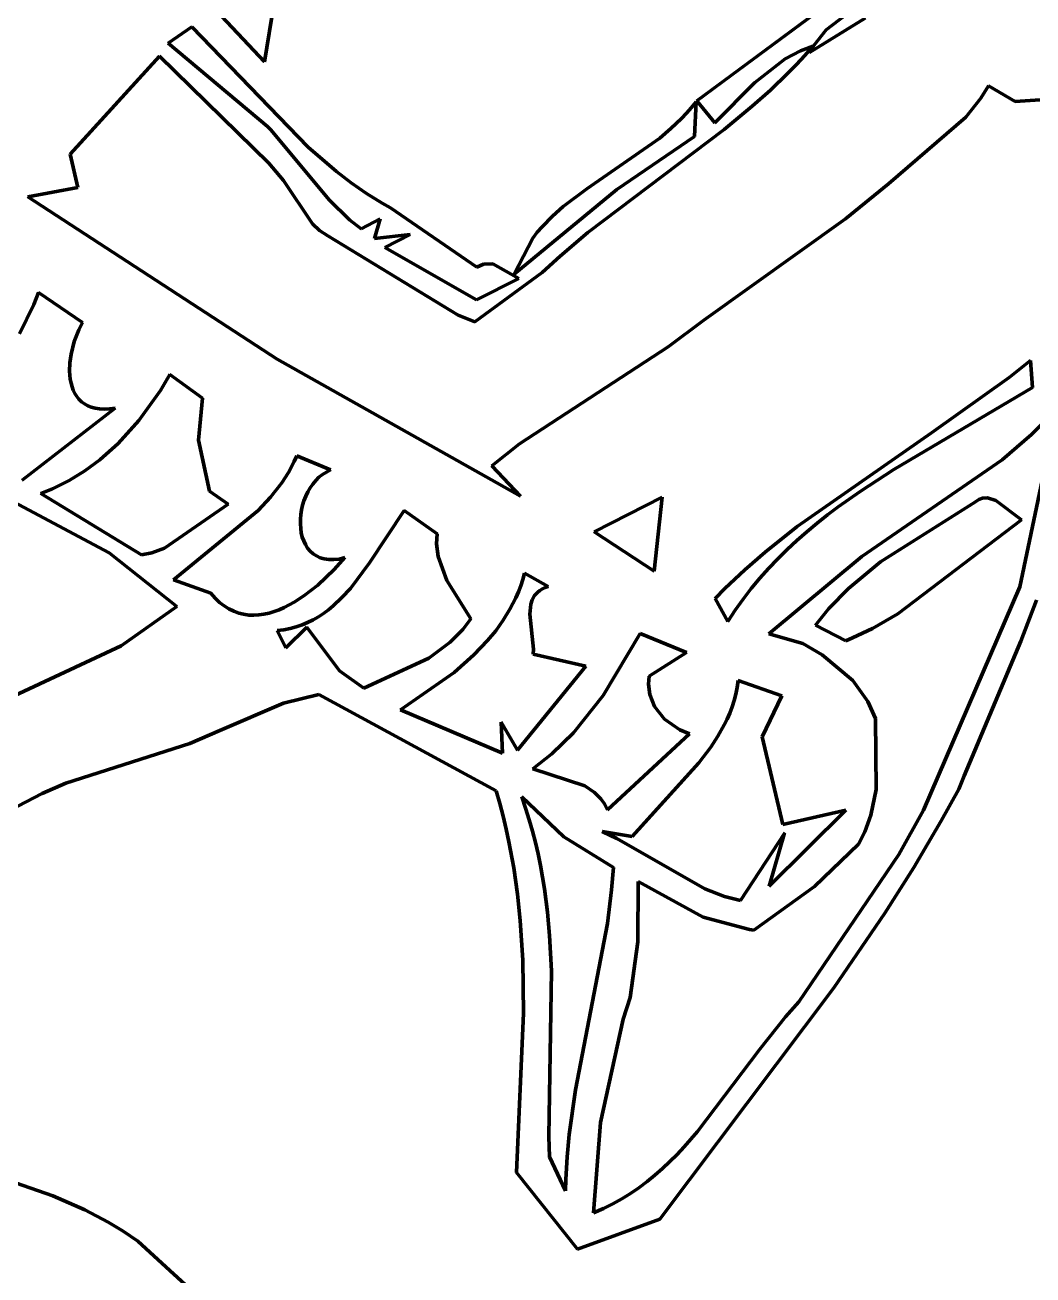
# Model space of a CAD drawing. Header units: millimetres. Extents: x 0 to 12.5, y 0 to 16.2.
# Drawn here: x 8.208 to 9.304, y 3.487 to 4.847 of the extents above; entities that cross this region are included whole.
import ezdxf

# ---------------------------------------------------------------- set-up
doc = ezdxf.new("R2010")
doc.units = ezdxf.units.MM
doc.layers.add('color#010101ff', color=7, linetype='CONTINUOUS', lineweight=100)
doc.layers.add('color#ffffffff', color=7, linetype='CONTINUOUS', lineweight=100)

msp = doc.modelspace()

# ---------------------------------------------------------------- linework, layer by layer
at = {"layer": 'color#010101ff'}
for p, q in [((9.1536, 4.9242), (8.9379, 4.7642)), ((9.0787, 4.8416), (9.1554, 4.9002)), ((8.4096, 4.8685), (8.4678, 4.8065)), ((8.4678, 4.8065), (8.4786, 4.8713)), ((9.121, 4.8541), (9.0606, 4.8167)), ((8.3888, 4.8447), (8.3632, 4.8268)), ((8.5156, 4.7138), (8.3888, 4.8447)), ((9.0651, 4.8243), (9.0787, 4.8416)), ((8.3632, 4.8268), (8.4711, 4.7362)), ((8.3538, 4.813), (8.2568, 4.7062)), ((8.4728, 4.6966), (8.3538, 4.813)), ((9.034, 4.8101), (9.0507, 4.8188)), ((9.0554, 4.8137), (9.0464, 4.8039)), ((9.0507, 4.8188), (9.0642, 4.8237)), ((9.0642, 4.8237), (9.0554, 4.8137)), ((9.0606, 4.8167), (9.0651, 4.8243)), ((9.0009, 4.7838), (9.034, 4.8101)), ((9.0464, 4.8039), (9.0371, 4.7943)), ((9.0371, 4.7943), (9.0181, 4.776)), ((8.9575, 4.7404), (9.0009, 4.7838)), ((9.0181, 4.776), (8.9983, 4.7583)), ((9.247, 4.767), (9.2552, 4.7806)), ((9.2552, 4.7806), (9.2841, 4.7634)), ((9.2841, 4.7634), (9.4131, 4.7725)), ((8.9374, 4.7632), (8.9323, 4.7569)), ((8.9356, 4.7253), (8.9374, 4.7632)), ((8.9379, 4.7642), (8.9575, 4.7404)), ((8.9983, 4.7583), (8.9677, 4.7331)), ((9.2306, 4.7466), (9.247, 4.767)), ((8.9215, 4.745), (8.9099, 4.734)), ((8.927, 4.7509), (8.9215, 4.745)), ((8.9323, 4.7569), (8.927, 4.7509)), ((9.1466, 4.6739), (9.2306, 4.7466)), ((8.4711, 4.7362), (8.4749, 4.7326)), ((8.4749, 4.7326), (8.5382, 4.6565)), ((8.9677, 4.7331), (8.8196, 4.6212)), ((8.9099, 4.734), (8.8977, 4.7238)), ((8.8977, 4.7238), (8.8183, 4.6687)), ((8.8512, 4.6677), (8.9356, 4.7253)), ((8.2568, 4.7062), (8.265, 4.6701)), ((8.5462, 4.6874), (8.5156, 4.7138)), ((8.4886, 4.6776), (8.4728, 4.6966)), ((8.52, 4.6305), (8.4886, 4.6776)), ((8.5622, 4.6752), (8.5462, 4.6874)), ((8.265, 4.6701), (8.2108, 4.6599)), ((8.5788, 4.6636), (8.5622, 4.6752)), ((8.596, 4.6529), (8.5788, 4.6636)), ((8.7394, 4.5756), (8.8512, 4.6677)), ((8.8183, 4.6687), (8.7929, 4.6493)), ((9.0998, 4.6358), (9.1466, 4.6739)), ((8.2108, 4.6599), (8.4817, 4.4833)), ((8.5382, 4.6565), (8.5604, 4.6347)), ((8.6049, 4.6478), (8.596, 4.6529)), ((8.7929, 4.6493), (8.781, 4.6387)), ((8.5731, 4.6252), (8.5937, 4.6359)), ((8.5937, 4.6359), (8.5875, 4.6145)), ((8.699, 4.5835), (8.6049, 4.6478)), ((8.781, 4.6387), (8.7699, 4.6273)), ((8.9456, 4.5259), (9.0998, 4.6358)), ((8.5279, 4.6234), (8.52, 4.6305)), ((8.537, 4.6175), (8.5279, 4.6234)), ((8.5604, 4.6347), (8.5731, 4.6252)), ((8.7699, 4.6273), (8.7646, 4.6213)), ((8.6787, 4.5311), (8.537, 4.6175)), ((8.5875, 4.6145), (8.6264, 4.619)), ((8.6264, 4.619), (8.5989, 4.6047)), ((8.7596, 4.615), (8.7394, 4.5756)), ((8.7646, 4.6213), (8.7596, 4.615)), ((8.8196, 4.6212), (8.7893, 4.5955)), ((8.5989, 4.6047), (8.6986, 4.5478)), ((8.7893, 4.5955), (8.7699, 4.5775)), ((8.7061, 4.5867), (8.699, 4.5835)), ((8.7162, 4.5869), (8.7061, 4.5867)), ((8.7444, 4.5709), (8.7162, 4.5869)), ((8.7699, 4.5775), (8.6966, 4.5239)), ((8.6986, 4.5478), (8.7444, 4.5709)), ((8.2223, 4.5557), (8.2171, 4.5428)), ((8.2702, 4.5232), (8.2223, 4.5557)), ((8.2171, 4.5428), (8.2016, 4.5108)), ((8.6966, 4.5239), (8.6787, 4.5311)), ((8.2611, 4.5025), (8.2661, 4.5154)), ((8.2661, 4.5154), (8.2702, 4.5232)), ((8.907, 4.4969), (8.9456, 4.5259)), ((8.2576, 4.4887), (8.2611, 4.5025)), ((8.2564, 4.4794), (8.2576, 4.4887)), ((8.7452, 4.3911), (8.907, 4.4969)), ((8.2561, 4.4703), (8.2564, 4.4794)), ((8.4817, 4.4833), (8.7465, 4.3343)), ((9.3008, 4.4818), (9.2775, 4.4635)), ((9.3031, 4.4525), (9.3008, 4.4818)), ((8.2568, 4.4615), (8.2561, 4.4703)), ((8.2576, 4.4573), (8.2568, 4.4615)), ((8.3652, 4.4668), (8.3548, 4.4494)), ((8.4004, 4.441), (8.3652, 4.4668)), ((9.2775, 4.4635), (9.1931, 4.4032)), ((8.2587, 4.4534), (8.2576, 4.4573)), ((8.2601, 4.4496), (8.2587, 4.4534)), ((8.2618, 4.446), (8.2601, 4.4496)), ((8.2638, 4.4427), (8.2618, 4.446)), ((8.3548, 4.4494), (8.3313, 4.4165)), ((9.1524, 4.3633), (9.3031, 4.4525)), ((8.2662, 4.4397), (8.2638, 4.4427)), ((8.269, 4.437), (8.2662, 4.4397)), ((8.2721, 4.4347), (8.269, 4.437)), ((8.2757, 4.4327), (8.2721, 4.4347)), ((8.2796, 4.4311), (8.2757, 4.4327)), ((8.3962, 4.3952), (8.4004, 4.441)), ((8.2043, 4.3516), (8.3057, 4.43)), ((8.2839, 4.4299), (8.2796, 4.4311)), ((8.2887, 4.4292), (8.2839, 4.4299)), ((8.2939, 4.4289), (8.2887, 4.4292)), ((8.2995, 4.4292), (8.2939, 4.4289)), ((8.3057, 4.43), (8.2995, 4.4292)), ((8.3313, 4.4165), (8.3088, 4.3916)), ((9.314, 4.4134), (9.302, 4.4015)), ((8.3088, 4.3916), (8.2888, 4.3738)), ((8.408, 4.3398), (8.3962, 4.3952)), ((8.715, 4.3672), (8.7452, 4.3911)), ((9.1931, 4.4032), (9.0472, 4.3013)), ((9.302, 4.4015), (9.2701, 4.374)), ((8.5032, 4.3782), (8.5003, 4.3719)), ((8.5398, 4.3628), (8.5032, 4.3782)), ((8.2992, 4.2728), (8.1271, 4.3643)), ((8.2888, 4.3738), (8.2727, 4.3619)), ((8.5003, 4.3719), (8.4939, 4.36)), ((8.7465, 4.3343), (8.715, 4.3672)), ((9.2701, 4.374), (9.1175, 4.2687)), ((8.2556, 4.3514), (8.2374, 4.3424)), ((8.2727, 4.3619), (8.2556, 4.3514)), ((8.4939, 4.36), (8.4867, 4.3488)), ((8.5204, 4.3475), (8.5237, 4.3514)), ((8.5237, 4.3514), (8.5272, 4.3549)), ((8.5272, 4.3549), (8.5311, 4.358)), ((8.5311, 4.358), (8.5353, 4.3606)), ((8.5353, 4.3606), (8.5398, 4.3628)), ((9.1156, 4.3394), (9.1524, 4.3633)), ((9.2894, 4.2356), (9.3135, 4.3513)), ((8.2374, 4.3424), (8.2247, 4.3373)), ((8.2247, 4.3373), (8.3344, 4.2707)), ((8.4283, 4.3255), (8.408, 4.3398)), ((8.4867, 4.3488), (8.4745, 4.3332)), ((8.5128, 4.3342), (8.515, 4.3389)), ((8.515, 4.3389), (8.5175, 4.3433)), ((8.5175, 4.3433), (8.5204, 4.3475)), ((9.0918, 4.3226), (9.1156, 4.3394)), ((8.3594, 4.2777), (8.4283, 4.3255)), ((8.4745, 4.3332), (8.4611, 4.3189)), ((8.5082, 4.3194), (8.5094, 4.3244)), ((8.5094, 4.3244), (8.5109, 4.3294)), ((8.5109, 4.3294), (8.5128, 4.3342)), ((8.9002, 4.3331), (8.8263, 4.2955)), ((8.8918, 4.2528), (8.9002, 4.3331)), ((9.1378, 4.2631), (9.2409, 4.3283)), ((9.2409, 4.3283), (9.2448, 4.3307)), ((9.2448, 4.3307), (9.2486, 4.3321)), ((9.2486, 4.3321), (9.2542, 4.3326)), ((9.2542, 4.3326), (9.2631, 4.3297)), ((9.2631, 4.3297), (9.291, 4.3087)), ((8.4611, 4.3189), (8.369, 4.2435)), ((8.507, 4.3092), (8.5074, 4.3143)), ((8.507, 4.3042), (8.507, 4.3092)), ((8.5074, 4.3143), (8.5082, 4.3194)), ((8.62, 4.3187), (8.5823, 4.2619)), ((8.6558, 4.2934), (8.62, 4.3187)), ((9.0688, 4.3049), (9.0802, 4.3139)), ((9.0802, 4.3139), (9.0918, 4.3226)), ((8.5073, 4.2993), (8.507, 4.3042)), ((8.508, 4.2945), (8.5073, 4.2993)), ((9.0472, 4.3013), (9.0125, 4.2735)), ((9.0468, 4.2862), (9.0577, 4.2957)), ((9.0577, 4.2957), (9.0688, 4.3049)), ((9.291, 4.3087), (9.1567, 4.2062)), ((8.5091, 4.2899), (8.508, 4.2945)), ((8.5107, 4.2856), (8.5091, 4.2899)), ((8.5126, 4.2816), (8.5107, 4.2856)), ((8.6551, 4.2825), (8.6558, 4.2934)), ((8.6567, 4.2686), (8.6551, 4.2825)), ((8.8263, 4.2955), (8.8918, 4.2528)), ((9.0362, 4.2764), (9.0468, 4.2862)), ((8.3727, 4.2144), (8.2992, 4.2728)), ((8.3344, 4.2707), (8.3455, 4.2728)), ((8.3455, 4.2728), (8.3594, 4.2777)), ((8.5149, 4.2779), (8.5126, 4.2816)), ((8.5177, 4.2746), (8.5149, 4.2779)), ((8.5208, 4.2717), (8.5177, 4.2746)), ((8.5244, 4.2693), (8.5208, 4.2717)), ((8.5284, 4.2674), (8.5244, 4.2693)), ((8.6662, 4.2427), (8.6567, 4.2686)), ((9.0125, 4.2735), (8.9901, 4.2541)), ((9.1175, 4.2687), (9.0163, 4.1845)), ((9.026, 4.2663), (9.0362, 4.2764)), ((8.5329, 4.2661), (8.5284, 4.2674)), ((8.5378, 4.2654), (8.5329, 4.2661)), ((8.5432, 4.2654), (8.5378, 4.2654)), ((8.549, 4.266), (8.5432, 4.2654)), ((8.5438, 4.2546), (8.5553, 4.2675)), ((8.5553, 4.2675), (8.549, 4.266)), ((8.5823, 4.2619), (8.5614, 4.2341)), ((9.0064, 4.245), (9.016, 4.2558)), ((9.016, 4.2558), (9.026, 4.2663)), ((9.1029, 4.2339), (9.1378, 4.2631)), ((8.369, 4.2435), (8.4095, 4.2287)), ((8.5258, 4.2375), (8.5438, 4.2546)), ((8.6925, 4.2009), (8.6662, 4.2427)), ((8.7488, 4.2437), (8.7466, 4.2369)), ((8.7507, 4.2506), (8.7488, 4.2437)), ((8.7765, 4.2361), (8.7507, 4.2506)), ((8.9901, 4.2541), (8.9684, 4.2338)), ((8.9972, 4.2338), (9.0064, 4.245)), ((8.4095, 4.2287), (8.4143, 4.2234)), ((8.5108, 4.2258), (8.5258, 4.2375)), ((8.5614, 4.2341), (8.5522, 4.2241)), ((8.7441, 4.2303), (8.7413, 4.2239)), ((8.7466, 4.2369), (8.7441, 4.2303)), ((8.7615, 4.2262), (8.7632, 4.2282)), ((8.7632, 4.2282), (8.7652, 4.2301)), ((8.7652, 4.2301), (8.7675, 4.2319)), ((8.7675, 4.2319), (8.7701, 4.2335)), ((8.7701, 4.2335), (8.7731, 4.2349)), ((8.7731, 4.2349), (8.7765, 4.2361)), ((8.9684, 4.2338), (8.9579, 4.2232)), ((8.9883, 4.2223), (8.9972, 4.2338)), ((9.0817, 4.212), (9.1029, 4.2339)), ((9.1846, 3.9927), (9.2894, 4.2356)), ((8.3121, 4.1717), (8.3727, 4.2144)), ((8.4143, 4.2234), (8.4192, 4.2188)), ((8.4192, 4.2188), (8.4242, 4.2149)), ((8.4242, 4.2149), (8.4293, 4.2117)), ((8.4894, 4.2133), (8.5003, 4.219)), ((8.5003, 4.219), (8.5108, 4.2258)), ((8.5425, 4.2149), (8.5374, 4.2107)), ((8.5522, 4.2241), (8.5425, 4.2149)), ((8.7413, 4.2239), (8.7349, 4.2114)), ((8.7566, 4.2059), (8.7575, 4.2168)), ((8.7575, 4.2168), (8.759, 4.2217)), ((8.759, 4.2217), (8.7615, 4.2262)), ((8.9579, 4.2232), (8.9718, 4.1979)), ((8.9799, 4.2103), (8.9883, 4.2223)), ((9.3075, 4.2214), (9.2905, 4.1767)), ((8.4293, 4.2117), (8.4346, 4.2091)), ((8.4346, 4.2091), (8.4399, 4.2072)), ((8.4399, 4.2072), (8.4453, 4.2059)), ((8.4453, 4.2059), (8.4508, 4.2051)), ((8.4508, 4.2051), (8.4562, 4.2049)), ((8.4562, 4.2049), (8.4618, 4.2052)), ((8.4618, 4.2052), (8.4673, 4.206)), ((8.4673, 4.206), (8.4729, 4.2072)), ((8.4729, 4.2072), (8.4784, 4.2089)), ((8.4784, 4.2089), (8.484, 4.2109)), ((8.484, 4.2109), (8.4894, 4.2133)), ((8.5266, 4.2031), (8.5209, 4.1998)), ((8.532, 4.2067), (8.5266, 4.2031)), ((8.5374, 4.2107), (8.532, 4.2067)), ((8.6836, 4.1892), (8.6925, 4.2009)), ((8.7349, 4.2114), (8.7276, 4.1994)), ((8.7606, 4.1678), (8.7566, 4.2059)), ((8.9718, 4.1979), (8.9799, 4.2103)), ((9.0671, 4.1942), (9.0817, 4.212)), ((9.1567, 4.2062), (9.1289, 4.1904)), ((8.489, 4.189), (8.4818, 4.1882)), ((8.4818, 4.1882), (8.4911, 4.1693)), ((8.4958, 4.1904), (8.489, 4.189)), ((8.4911, 4.1693), (8.5141, 4.1917)), ((8.5024, 4.1921), (8.4958, 4.1904)), ((8.5088, 4.1943), (8.5024, 4.1921)), ((8.5149, 4.1968), (8.5088, 4.1943)), ((8.5141, 4.1917), (8.5494, 4.1443)), ((8.5209, 4.1998), (8.5149, 4.1968)), ((8.67, 4.1754), (8.6836, 4.1892)), ((8.7194, 4.188), (8.7104, 4.1772)), ((8.7276, 4.1994), (8.7194, 4.188)), ((9.0999, 4.177), (9.0671, 4.1942)), ((9.1289, 4.1904), (9.1073, 4.1801)), ((8.6467, 4.1581), (8.67, 4.1754)), ((8.7104, 4.1772), (8.6956, 4.1617)), ((8.8766, 4.1849), (8.8363, 4.1174)), ((8.9269, 4.1642), (8.8766, 4.1849)), ((9.0163, 4.1845), (9.0534, 4.174)), ((9.0534, 4.174), (9.0745, 4.1618)), ((9.1073, 4.1801), (9.0999, 4.177)), ((9.2905, 4.1767), (9.2287, 4.0303)), ((8.0933, 4.0694), (8.3121, 4.1717)), ((8.6956, 4.1617), (8.6742, 4.1427)), ((8.7602, 4.1625), (8.7606, 4.1678)), ((8.8174, 4.1495), (8.7602, 4.1625)), ((8.8861, 4.1385), (8.9269, 4.1642)), ((9.0745, 4.1618), (9.1078, 4.1338)), ((8.576, 4.1257), (8.6467, 4.1581)), ((8.7429, 4.0582), (8.8174, 4.1495)), ((8.5494, 4.1443), (8.576, 4.1257)), ((8.6742, 4.1427), (8.616, 4.1021)), ((8.8854, 4.1298), (8.8861, 4.1385)), ((8.9831, 4.1337), (8.9819, 4.1263)), ((9.0304, 4.1172), (8.9831, 4.1337)), ((9.1078, 4.1338), (9.1239, 4.1112)), ((8.8869, 4.1186), (8.8854, 4.1298)), ((8.9804, 4.119), (8.9785, 4.112)), ((8.9819, 4.1263), (8.9804, 4.119)), ((8.4888, 4.1094), (8.4193, 4.0794)), ((8.5269, 4.1188), (8.4888, 4.1094)), ((8.7197, 4.014), (8.5269, 4.1188)), ((8.8363, 4.1174), (8.8039, 4.0769)), ((8.8922, 4.1055), (8.8869, 4.1186)), ((8.9028, 4.0919), (8.8922, 4.1055)), ((8.9785, 4.112), (8.9763, 4.1051)), ((9.009, 4.0727), (9.0304, 4.1172)), ((9.1239, 4.1112), (9.1324, 4.0924)), ((8.616, 4.1021), (8.7266, 4.0549)), ((8.9194, 4.0801), (8.9028, 4.0919)), ((8.971, 4.0919), (8.9679, 4.0855)), ((8.9738, 4.0984), (8.971, 4.0919)), ((8.9763, 4.1051), (8.9738, 4.0984)), ((9.1324, 4.0924), (9.1331, 4.0153)), ((8.4193, 4.0794), (8.3869, 4.0652)), ((8.7266, 4.0549), (8.7254, 4.0886)), ((8.7254, 4.0886), (8.7429, 4.0582)), ((8.9301, 4.0758), (8.9194, 4.0801)), ((8.9679, 4.0855), (8.961, 4.0732)), ((8.3869, 4.0652), (8.2521, 4.0222)), ((8.8039, 4.0769), (8.7805, 4.0541)), ((8.8411, 3.9932), (8.9301, 4.0758)), ((8.961, 4.0732), (8.9532, 4.0613)), ((9.0316, 3.9771), (9.009, 4.0727)), ((8.7805, 4.0541), (8.7597, 4.0377)), ((8.9532, 4.0613), (8.9402, 4.0443)), ((8.7597, 4.0377), (8.8163, 4.0193)), ((8.9402, 4.0443), (8.8679, 3.9643)), ((9.2287, 4.0303), (9.2229, 4.0158)), ((8.2261, 4.0109), (7.9598, 3.8734)), ((8.2521, 4.0222), (8.2261, 4.0109)), ((8.7237, 4.0002), (8.7197, 4.014)), ((8.8163, 4.0193), (8.8269, 4.0122)), ((8.8269, 4.0122), (8.8338, 4.0052)), ((9.1331, 4.0153), (9.1273, 3.9873)), ((9.2229, 4.0158), (9.2039, 3.9813)), ((8.7274, 3.9863), (8.7237, 4.0002)), ((8.7476, 4.0072), (8.7518, 3.9949)), ((8.7935, 3.964), (8.7476, 4.0072)), ((8.8338, 4.0052), (8.8377, 3.9996)), ((8.8377, 3.9996), (8.8411, 3.9932)), ((8.7307, 3.9723), (8.7274, 3.9863)), ((8.7518, 3.9949), (8.7558, 3.9825)), ((9.0167, 3.9102), (9.1, 3.993)), ((9.1, 3.993), (9.0316, 3.9771)), ((9.1273, 3.9873), (9.1206, 3.9692)), ((9.1576, 3.9445), (9.1846, 3.9927)), ((8.7338, 3.9583), (8.7307, 3.9723)), ((8.7558, 3.9825), (8.7593, 3.9701)), ((8.7593, 3.9701), (8.7625, 3.9577)), ((8.8679, 3.9643), (8.8353, 3.9696)), ((8.8353, 3.9696), (8.8509, 3.962)), ((9.2039, 3.9813), (9.174, 3.9306)), ((8.7389, 3.93), (8.7338, 3.9583)), ((8.7625, 3.9577), (8.7654, 3.9452)), ((8.8474, 3.9306), (8.7935, 3.964)), ((8.8509, 3.962), (8.9467, 3.9073)), ((8.9854, 3.8947), (9.0336, 3.9683)), ((9.0332, 3.9667), (9.0167, 3.9102)), ((9.0336, 3.9683), (9.0332, 3.9667)), ((9.1137, 3.956), (9.0661, 3.9099)), ((9.1206, 3.9692), (9.1137, 3.956)), ((8.7654, 3.9452), (8.768, 3.9326)), ((9.0489, 3.7846), (9.1576, 3.9445)), ((8.743, 3.9016), (8.7389, 3.93)), ((8.768, 3.9326), (8.7723, 3.9074)), ((8.8454, 3.9061), (8.8474, 3.9306)), ((9.174, 3.9306), (9.1424, 3.8807)), ((8.8743, 3.9153), (8.874, 3.8497)), ((8.9448, 3.8764), (8.8743, 3.9153)), ((8.7459, 3.873), (8.743, 3.9016)), ((8.7723, 3.9074), (8.7756, 3.882)), ((8.8408, 3.8695), (8.8454, 3.9061)), ((8.9467, 3.9073), (8.9683, 3.899)), ((9.0661, 3.9099), (9.0001, 3.8624)), ((8.9683, 3.899), (8.9854, 3.8947)), ((8.7756, 3.882), (8.7779, 3.8565)), ((8.9953, 3.863), (8.9448, 3.8764)), ((9.1424, 3.8807), (9.0871, 3.7995)), ((8.7487, 3.8298), (8.7459, 3.873)), ((8.8063, 3.6887), (8.8408, 3.8695)), ((9.0001, 3.8624), (8.9953, 3.863)), ((8.7779, 3.8565), (8.7799, 3.818)), ((8.874, 3.8497), (8.8654, 3.7893)), ((8.7497, 3.772), (8.7487, 3.8298)), ((8.7799, 3.818), (8.777, 3.6379)), ((9.0871, 3.7995), (8.8977, 3.5482)), ((8.8654, 3.7893), (8.858, 3.7657)), ((9.0343, 3.7681), (9.0489, 3.7846)), ((8.7418, 3.5989), (8.7497, 3.772)), ((8.858, 3.7657), (8.8334, 3.6533)), ((9.0065, 3.7331), (9.0343, 3.7681)), ((8.9388, 3.6434), (9.0065, 3.7331)), ((8.7993, 3.6402), (8.8063, 3.6887)), ((8.8334, 3.6533), (8.8258, 3.555)), ((8.9242, 3.6266), (8.9388, 3.6434)), ((8.0759, 3.6297), (8.2379, 3.5736)), ((8.777, 3.6379), (8.7777, 3.616)), ((8.7969, 3.6157), (8.7993, 3.6402)), ((8.7777, 3.616), (8.7953, 3.5788)), ((8.9088, 3.6107), (8.9166, 3.6185)), ((8.9166, 3.6185), (8.9242, 3.6266)), ((8.7955, 3.5911), (8.7969, 3.6157)), ((8.8925, 3.5959), (8.9008, 3.6031)), ((8.9008, 3.6031), (8.9088, 3.6107)), ((8.8083, 3.5153), (8.7418, 3.5989)), ((8.7953, 3.5788), (8.7955, 3.5911)), ((8.8751, 3.5822), (8.884, 3.5889)), ((8.884, 3.5889), (8.8925, 3.5959)), ((8.8565, 3.5701), (8.866, 3.576)), ((8.866, 3.576), (8.8751, 3.5822)), ((8.2379, 3.5736), (8.2727, 3.5582)), ((8.8364, 3.5596), (8.8467, 3.5646)), ((8.8467, 3.5646), (8.8565, 3.5701)), ((8.2727, 3.5582), (8.2979, 3.5448)), ((8.8977, 3.5482), (8.8083, 3.5153)), ((8.8258, 3.555), (8.8364, 3.5596)), ((8.2979, 3.5448), (8.3142, 3.5349)), ((8.3142, 3.5349), (8.3301, 3.5241)), ((8.3301, 3.5241), (8.4562, 3.4092))]:
    msp.add_line(p, q, dxfattribs=at)
at = {"layer": 'color#ffffffff'}
for p, q in [((8.9379, 4.7642), (9.1536, 4.9242)), ((9.1554, 4.9002), (9.0787, 4.8416)), ((8.4678, 4.8065), (8.4096, 4.8685)), ((8.4786, 4.8713), (8.4678, 4.8065)), ((9.0606, 4.8167), (9.121, 4.8541)), ((8.3632, 4.8268), (8.3888, 4.8447)), ((8.3888, 4.8447), (8.5156, 4.7138)), ((9.0787, 4.8416), (9.0651, 4.8243)), ((8.4711, 4.7362), (8.3632, 4.8268)), ((8.2568, 4.7062), (8.3538, 4.813)), ((8.3538, 4.813), (8.4728, 4.6966)), ((9.0507, 4.8188), (9.034, 4.8101)), ((9.0464, 4.8039), (9.0554, 4.8137)), ((9.0642, 4.8237), (9.0507, 4.8188)), ((9.0554, 4.8137), (9.0642, 4.8237)), ((9.0651, 4.8243), (9.0606, 4.8167)), ((9.034, 4.8101), (9.0009, 4.7838)), ((9.0371, 4.7943), (9.0464, 4.8039)), ((9.0181, 4.776), (9.0371, 4.7943)), ((9.0009, 4.7838), (8.9575, 4.7404)), ((8.9983, 4.7583), (9.0181, 4.776)), ((9.2552, 4.7806), (9.247, 4.767)), ((9.2841, 4.7634), (9.2552, 4.7806)), ((9.4131, 4.7725), (9.2841, 4.7634)), ((8.9323, 4.7569), (8.9374, 4.7632)), ((8.9374, 4.7632), (8.9356, 4.7253)), ((8.9575, 4.7404), (8.9379, 4.7642)), ((8.9677, 4.7331), (8.9983, 4.7583)), ((9.247, 4.767), (9.2306, 4.7466)), ((8.9099, 4.734), (8.9215, 4.745)), ((8.9215, 4.745), (8.927, 4.7509)), ((8.927, 4.7509), (8.9323, 4.7569)), ((9.2306, 4.7466), (9.1466, 4.6739)), ((8.4749, 4.7326), (8.4711, 4.7362)), ((8.5382, 4.6565), (8.4749, 4.7326)), ((8.8196, 4.6212), (8.9677, 4.7331)), ((8.8977, 4.7238), (8.9099, 4.734)), ((8.8183, 4.6687), (8.8977, 4.7238)), ((8.9356, 4.7253), (8.8512, 4.6677)), ((8.265, 4.6701), (8.2568, 4.7062)), ((8.5156, 4.7138), (8.5462, 4.6874)), ((8.4728, 4.6966), (8.4886, 4.6776)), ((8.4886, 4.6776), (8.52, 4.6305)), ((8.5462, 4.6874), (8.5622, 4.6752)), ((8.2108, 4.6599), (8.265, 4.6701)), ((8.5622, 4.6752), (8.5788, 4.6636)), ((8.5788, 4.6636), (8.596, 4.6529)), ((8.8512, 4.6677), (8.7394, 4.5756)), ((8.7929, 4.6493), (8.8183, 4.6687)), ((9.1466, 4.6739), (9.0998, 4.6358)), ((8.4817, 4.4833), (8.2108, 4.6599)), ((8.5604, 4.6347), (8.5382, 4.6565)), ((8.596, 4.6529), (8.6049, 4.6478)), ((8.781, 4.6387), (8.7929, 4.6493)), ((8.5937, 4.6359), (8.5731, 4.6252)), ((8.5875, 4.6145), (8.5937, 4.6359)), ((8.6049, 4.6478), (8.699, 4.5835)), ((8.7699, 4.6273), (8.781, 4.6387)), ((9.0998, 4.6358), (8.9456, 4.5259)), ((8.52, 4.6305), (8.5279, 4.6234)), ((8.5279, 4.6234), (8.537, 4.6175)), ((8.5731, 4.6252), (8.5604, 4.6347)), ((8.7646, 4.6213), (8.7699, 4.6273)), ((8.537, 4.6175), (8.6787, 4.5311)), ((8.6264, 4.619), (8.5875, 4.6145)), ((8.5989, 4.6047), (8.6264, 4.619)), ((8.7394, 4.5756), (8.7596, 4.615)), ((8.7596, 4.615), (8.7646, 4.6213)), ((8.7893, 4.5955), (8.8196, 4.6212)), ((8.6986, 4.5478), (8.5989, 4.6047)), ((8.7699, 4.5775), (8.7893, 4.5955)), ((8.699, 4.5835), (8.7061, 4.5867)), ((8.7061, 4.5867), (8.7162, 4.5869)), ((8.7162, 4.5869), (8.7444, 4.5709)), ((8.6966, 4.5239), (8.7699, 4.5775)), ((8.7444, 4.5709), (8.6986, 4.5478)), ((8.2171, 4.5428), (8.2223, 4.5557)), ((8.2223, 4.5557), (8.2702, 4.5232)), ((8.2016, 4.5108), (8.2171, 4.5428)), ((8.6787, 4.5311), (8.6966, 4.5239)), ((8.2661, 4.5154), (8.2611, 4.5025)), ((8.2702, 4.5232), (8.2661, 4.5154)), ((8.9456, 4.5259), (8.907, 4.4969)), ((8.2611, 4.5025), (8.2576, 4.4887)), ((8.2576, 4.4887), (8.2564, 4.4794)), ((8.907, 4.4969), (8.7452, 4.3911)), ((8.2564, 4.4794), (8.2561, 4.4703)), ((8.7465, 4.3343), (8.4817, 4.4833)), ((9.2775, 4.4635), (9.3008, 4.4818)), ((9.3008, 4.4818), (9.3031, 4.4525)), ((8.2561, 4.4703), (8.2568, 4.4615)), ((8.2568, 4.4615), (8.2576, 4.4573)), ((8.3548, 4.4494), (8.3652, 4.4668)), ((8.3652, 4.4668), (8.4004, 4.441)), ((9.1931, 4.4032), (9.2775, 4.4635)), ((8.2576, 4.4573), (8.2587, 4.4534)), ((8.2587, 4.4534), (8.2601, 4.4496)), ((8.2601, 4.4496), (8.2618, 4.446)), ((8.2618, 4.446), (8.2638, 4.4427)), ((8.3313, 4.4165), (8.3548, 4.4494)), ((9.3031, 4.4525), (9.1524, 4.3633)), ((8.2638, 4.4427), (8.2662, 4.4397)), ((8.2662, 4.4397), (8.269, 4.437)), ((8.269, 4.437), (8.2721, 4.4347)), ((8.2721, 4.4347), (8.2757, 4.4327)), ((8.2757, 4.4327), (8.2796, 4.4311)), ((8.4004, 4.441), (8.3962, 4.3952)), ((8.3057, 4.43), (8.2043, 4.3516)), ((8.2796, 4.4311), (8.2839, 4.4299)), ((8.2839, 4.4299), (8.2887, 4.4292)), ((8.2887, 4.4292), (8.2939, 4.4289)), ((8.2939, 4.4289), (8.2995, 4.4292)), ((8.2995, 4.4292), (8.3057, 4.43)), ((8.3088, 4.3916), (8.3313, 4.4165)), ((9.302, 4.4015), (9.314, 4.4134)), ((8.2888, 4.3738), (8.3088, 4.3916)), ((8.3962, 4.3952), (8.408, 4.3398)), ((8.7452, 4.3911), (8.715, 4.3672)), ((9.0472, 4.3013), (9.1931, 4.4032)), ((9.2701, 4.374), (9.302, 4.4015)), ((8.5003, 4.3719), (8.5032, 4.3782)), ((8.5032, 4.3782), (8.5398, 4.3628)), ((8.1271, 4.3643), (8.2992, 4.2728)), ((8.2727, 4.3619), (8.2888, 4.3738)), ((8.4939, 4.36), (8.5003, 4.3719)), ((8.715, 4.3672), (8.7465, 4.3343)), ((9.1175, 4.2687), (9.2701, 4.374)), ((8.2374, 4.3424), (8.2556, 4.3514)), ((8.2556, 4.3514), (8.2727, 4.3619)), ((8.4867, 4.3488), (8.4939, 4.36)), ((8.5237, 4.3514), (8.5204, 4.3475)), ((8.5272, 4.3549), (8.5237, 4.3514)), ((8.5311, 4.358), (8.5272, 4.3549)), ((8.5353, 4.3606), (8.5311, 4.358)), ((8.5398, 4.3628), (8.5353, 4.3606)), ((9.1524, 4.3633), (9.1156, 4.3394)), ((9.3135, 4.3513), (9.2894, 4.2356)), ((8.2247, 4.3373), (8.2374, 4.3424)), ((8.3344, 4.2707), (8.2247, 4.3373)), ((8.408, 4.3398), (8.4283, 4.3255)), ((8.4745, 4.3332), (8.4867, 4.3488)), ((8.515, 4.3389), (8.5128, 4.3342)), ((8.5175, 4.3433), (8.515, 4.3389)), ((8.5204, 4.3475), (8.5175, 4.3433)), ((9.1156, 4.3394), (9.0918, 4.3226)), ((8.4283, 4.3255), (8.3594, 4.2777)), ((8.4611, 4.3189), (8.4745, 4.3332)), ((8.5094, 4.3244), (8.5082, 4.3194)), ((8.5109, 4.3294), (8.5094, 4.3244)), ((8.5128, 4.3342), (8.5109, 4.3294)), ((8.8263, 4.2955), (8.9002, 4.3331)), ((8.9002, 4.3331), (8.8918, 4.2528)), ((9.2409, 4.3283), (9.1378, 4.2631)), ((9.2448, 4.3307), (9.2409, 4.3283)), ((9.2486, 4.3321), (9.2448, 4.3307)), ((9.2542, 4.3326), (9.2486, 4.3321)), ((9.2631, 4.3297), (9.2542, 4.3326)), ((9.291, 4.3087), (9.2631, 4.3297)), ((8.369, 4.2435), (8.4611, 4.3189)), ((8.5074, 4.3143), (8.507, 4.3092)), ((8.507, 4.3092), (8.507, 4.3042)), ((8.5082, 4.3194), (8.5074, 4.3143)), ((8.5823, 4.2619), (8.62, 4.3187)), ((8.62, 4.3187), (8.6558, 4.2934)), ((9.0802, 4.3139), (9.0688, 4.3049)), ((9.0918, 4.3226), (9.0802, 4.3139)), ((8.507, 4.3042), (8.5073, 4.2993)), ((8.5073, 4.2993), (8.508, 4.2945)), ((9.0125, 4.2735), (9.0472, 4.3013)), ((9.0577, 4.2957), (9.0468, 4.2862)), ((9.0688, 4.3049), (9.0577, 4.2957)), ((9.1567, 4.2062), (9.291, 4.3087)), ((8.508, 4.2945), (8.5091, 4.2899)), ((8.5091, 4.2899), (8.5107, 4.2856)), ((8.5107, 4.2856), (8.5126, 4.2816)), ((8.6558, 4.2934), (8.6551, 4.2825)), ((8.6551, 4.2825), (8.6567, 4.2686)), ((8.8918, 4.2528), (8.8263, 4.2955)), ((9.0468, 4.2862), (9.0362, 4.2764)), ((8.2992, 4.2728), (8.3727, 4.2144)), ((8.3455, 4.2728), (8.3344, 4.2707)), ((8.3594, 4.2777), (8.3455, 4.2728)), ((8.5126, 4.2816), (8.5149, 4.2779)), ((8.5149, 4.2779), (8.5177, 4.2746)), ((8.5177, 4.2746), (8.5208, 4.2717)), ((8.5208, 4.2717), (8.5244, 4.2693)), ((8.5244, 4.2693), (8.5284, 4.2674)), ((8.6567, 4.2686), (8.6662, 4.2427)), ((8.9901, 4.2541), (9.0125, 4.2735)), ((9.0163, 4.1845), (9.1175, 4.2687)), ((9.0362, 4.2764), (9.026, 4.2663)), ((8.5284, 4.2674), (8.5329, 4.2661)), ((8.5329, 4.2661), (8.5378, 4.2654)), ((8.5378, 4.2654), (8.5432, 4.2654)), ((8.5432, 4.2654), (8.549, 4.266)), ((8.5553, 4.2675), (8.5438, 4.2546)), ((8.549, 4.266), (8.5553, 4.2675)), ((8.5614, 4.2341), (8.5823, 4.2619)), ((9.016, 4.2558), (9.0064, 4.245)), ((9.026, 4.2663), (9.016, 4.2558)), ((9.1378, 4.2631), (9.1029, 4.2339)), ((8.4095, 4.2287), (8.369, 4.2435)), ((8.5438, 4.2546), (8.5258, 4.2375)), ((8.6662, 4.2427), (8.6925, 4.2009)), ((8.7466, 4.2369), (8.7488, 4.2437)), ((8.7488, 4.2437), (8.7507, 4.2506)), ((8.7507, 4.2506), (8.7765, 4.2361)), ((8.9684, 4.2338), (8.9901, 4.2541)), ((9.0064, 4.245), (8.9972, 4.2338)), ((8.4143, 4.2234), (8.4095, 4.2287)), ((8.5258, 4.2375), (8.5108, 4.2258)), ((8.5522, 4.2241), (8.5614, 4.2341)), ((8.7413, 4.2239), (8.7441, 4.2303)), ((8.7441, 4.2303), (8.7466, 4.2369)), ((8.7632, 4.2282), (8.7615, 4.2262)), ((8.7652, 4.2301), (8.7632, 4.2282)), ((8.7675, 4.2319), (8.7652, 4.2301)), ((8.7701, 4.2335), (8.7675, 4.2319)), ((8.7731, 4.2349), (8.7701, 4.2335)), ((8.7765, 4.2361), (8.7731, 4.2349)), ((8.9579, 4.2232), (8.9684, 4.2338)), ((8.9972, 4.2338), (8.9883, 4.2223)), ((9.1029, 4.2339), (9.0817, 4.212)), ((9.2894, 4.2356), (9.1846, 3.9927)), ((8.3727, 4.2144), (8.3121, 4.1717)), ((8.4192, 4.2188), (8.4143, 4.2234)), ((8.4242, 4.2149), (8.4192, 4.2188)), ((8.4293, 4.2117), (8.4242, 4.2149)), ((8.5003, 4.219), (8.4894, 4.2133)), ((8.5108, 4.2258), (8.5003, 4.219)), ((8.5374, 4.2107), (8.5425, 4.2149)), ((8.5425, 4.2149), (8.5522, 4.2241)), ((8.7349, 4.2114), (8.7413, 4.2239)), ((8.7575, 4.2168), (8.7566, 4.2059)), ((8.759, 4.2217), (8.7575, 4.2168)), ((8.7615, 4.2262), (8.759, 4.2217)), ((8.9718, 4.1979), (8.9579, 4.2232)), ((8.9883, 4.2223), (8.9799, 4.2103)), ((9.2905, 4.1767), (9.3075, 4.2214)), ((8.4346, 4.2091), (8.4293, 4.2117)), ((8.4399, 4.2072), (8.4346, 4.2091)), ((8.4453, 4.2059), (8.4399, 4.2072)), ((8.4508, 4.2051), (8.4453, 4.2059)), ((8.4562, 4.2049), (8.4508, 4.2051)), ((8.4618, 4.2052), (8.4562, 4.2049)), ((8.4673, 4.206), (8.4618, 4.2052)), ((8.4729, 4.2072), (8.4673, 4.206)), ((8.4784, 4.2089), (8.4729, 4.2072)), ((8.484, 4.2109), (8.4784, 4.2089)), ((8.4894, 4.2133), (8.484, 4.2109)), ((8.5209, 4.1998), (8.5266, 4.2031)), ((8.5266, 4.2031), (8.532, 4.2067)), ((8.532, 4.2067), (8.5374, 4.2107)), ((8.6925, 4.2009), (8.6836, 4.1892)), ((8.7276, 4.1994), (8.7349, 4.2114)), ((8.7566, 4.2059), (8.7606, 4.1678)), ((8.9799, 4.2103), (8.9718, 4.1979)), ((9.0817, 4.212), (9.0671, 4.1942)), ((9.1289, 4.1904), (9.1567, 4.2062)), ((8.4818, 4.1882), (8.489, 4.189)), ((8.4911, 4.1693), (8.4818, 4.1882)), ((8.489, 4.189), (8.4958, 4.1904)), ((8.5141, 4.1917), (8.4911, 4.1693)), ((8.4958, 4.1904), (8.5024, 4.1921)), ((8.5024, 4.1921), (8.5088, 4.1943)), ((8.5088, 4.1943), (8.5149, 4.1968)), ((8.5494, 4.1443), (8.5141, 4.1917)), ((8.5149, 4.1968), (8.5209, 4.1998)), ((8.6836, 4.1892), (8.67, 4.1754)), ((8.7104, 4.1772), (8.7194, 4.188)), ((8.7194, 4.188), (8.7276, 4.1994)), ((9.0671, 4.1942), (9.0999, 4.177)), ((9.1073, 4.1801), (9.1289, 4.1904)), ((8.67, 4.1754), (8.6467, 4.1581)), ((8.6956, 4.1617), (8.7104, 4.1772)), ((8.8363, 4.1174), (8.8766, 4.1849)), ((8.8766, 4.1849), (8.9269, 4.1642)), ((9.0534, 4.174), (9.0163, 4.1845)), ((9.0745, 4.1618), (9.0534, 4.174)), ((9.0999, 4.177), (9.1073, 4.1801)), ((9.2287, 4.0303), (9.2905, 4.1767)), ((8.3121, 4.1717), (8.0933, 4.0694)), ((8.6742, 4.1427), (8.6956, 4.1617)), ((8.7606, 4.1678), (8.7602, 4.1625)), ((8.7602, 4.1625), (8.8174, 4.1495)), ((8.9269, 4.1642), (8.8861, 4.1385)), ((9.1078, 4.1338), (9.0745, 4.1618)), ((8.6467, 4.1581), (8.576, 4.1257)), ((8.8174, 4.1495), (8.7429, 4.0582)), ((8.576, 4.1257), (8.5494, 4.1443)), ((8.616, 4.1021), (8.6742, 4.1427)), ((8.8861, 4.1385), (8.8854, 4.1298)), ((8.9819, 4.1263), (8.9831, 4.1337)), ((8.9831, 4.1337), (9.0304, 4.1172)), ((9.1239, 4.1112), (9.1078, 4.1338)), ((8.8854, 4.1298), (8.8869, 4.1186)), ((8.9785, 4.112), (8.9804, 4.119)), ((8.9804, 4.119), (8.9819, 4.1263)), ((8.4193, 4.0794), (8.4888, 4.1094)), ((8.4888, 4.1094), (8.5269, 4.1188)), ((8.5269, 4.1188), (8.7197, 4.014)), ((8.8039, 4.0769), (8.8363, 4.1174)), ((8.8869, 4.1186), (8.8922, 4.1055)), ((8.8922, 4.1055), (8.9028, 4.0919)), ((8.9763, 4.1051), (8.9785, 4.112)), ((9.0304, 4.1172), (9.009, 4.0727)), ((9.1324, 4.0924), (9.1239, 4.1112)), ((8.7266, 4.0549), (8.616, 4.1021)), ((8.9028, 4.0919), (8.9194, 4.0801)), ((8.9679, 4.0855), (8.971, 4.0919)), ((8.971, 4.0919), (8.9738, 4.0984)), ((8.9738, 4.0984), (8.9763, 4.1051)), ((9.1331, 4.0153), (9.1324, 4.0924)), ((8.3869, 4.0652), (8.4193, 4.0794)), ((8.7429, 4.0582), (8.7254, 4.0886)), ((8.7254, 4.0886), (8.7266, 4.0549)), ((8.9194, 4.0801), (8.9301, 4.0758)), ((8.961, 4.0732), (8.9679, 4.0855)), ((8.2521, 4.0222), (8.3869, 4.0652)), ((8.7805, 4.0541), (8.8039, 4.0769)), ((8.9301, 4.0758), (8.8411, 3.9932)), ((8.9532, 4.0613), (8.961, 4.0732)), ((9.009, 4.0727), (9.0316, 3.9771)), ((8.7597, 4.0377), (8.7805, 4.0541)), ((8.9402, 4.0443), (8.9532, 4.0613)), ((8.8163, 4.0193), (8.7597, 4.0377)), ((8.8679, 3.9643), (8.9402, 4.0443)), ((9.2229, 4.0158), (9.2287, 4.0303)), ((7.9598, 3.8734), (8.2261, 4.0109)), ((8.2261, 4.0109), (8.2521, 4.0222)), ((8.7197, 4.014), (8.7237, 4.0002)), ((8.8269, 4.0122), (8.8163, 4.0193)), ((8.8338, 4.0052), (8.8269, 4.0122)), ((9.1273, 3.9873), (9.1331, 4.0153)), ((9.2039, 3.9813), (9.2229, 4.0158)), ((8.7237, 4.0002), (8.7274, 3.9863)), ((8.7476, 4.0072), (8.7935, 3.964)), ((8.7518, 3.9949), (8.7476, 4.0072)), ((8.8377, 3.9996), (8.8338, 4.0052)), ((8.8411, 3.9932), (8.8377, 3.9996)), ((8.7274, 3.9863), (8.7307, 3.9723)), ((8.7558, 3.9825), (8.7518, 3.9949)), ((9.1, 3.993), (9.0167, 3.9102)), ((9.0316, 3.9771), (9.1, 3.993)), ((9.1206, 3.9692), (9.1273, 3.9873)), ((9.1846, 3.9927), (9.1576, 3.9445)), ((8.7307, 3.9723), (8.7338, 3.9583)), ((8.7593, 3.9701), (8.7558, 3.9825)), ((8.7625, 3.9577), (8.7593, 3.9701)), ((8.8509, 3.962), (8.8353, 3.9696)), ((8.8353, 3.9696), (8.8679, 3.9643)), ((9.174, 3.9306), (9.2039, 3.9813)), ((8.7338, 3.9583), (8.7389, 3.93)), ((8.7654, 3.9452), (8.7625, 3.9577)), ((8.7935, 3.964), (8.8474, 3.9306)), ((8.9467, 3.9073), (8.8509, 3.962)), ((9.0336, 3.9683), (8.9854, 3.8947)), ((9.0167, 3.9102), (9.0332, 3.9667)), ((9.0332, 3.9667), (9.0336, 3.9683)), ((9.0661, 3.9099), (9.1137, 3.956)), ((9.1137, 3.956), (9.1206, 3.9692)), ((8.768, 3.9326), (8.7654, 3.9452)), ((9.1576, 3.9445), (9.0489, 3.7846)), ((8.7389, 3.93), (8.743, 3.9016)), ((8.7723, 3.9074), (8.768, 3.9326)), ((8.8474, 3.9306), (8.8454, 3.9061)), ((9.1424, 3.8807), (9.174, 3.9306)), ((8.874, 3.8497), (8.8743, 3.9153)), ((8.8743, 3.9153), (8.9448, 3.8764)), ((8.743, 3.9016), (8.7459, 3.873)), ((8.7756, 3.882), (8.7723, 3.9074)), ((8.8454, 3.9061), (8.8408, 3.8695)), ((8.9683, 3.899), (8.9467, 3.9073)), ((9.0001, 3.8624), (9.0661, 3.9099)), ((8.9854, 3.8947), (8.9683, 3.899)), ((8.7779, 3.8565), (8.7756, 3.882)), ((8.9448, 3.8764), (8.9953, 3.863)), ((9.0871, 3.7995), (9.1424, 3.8807)), ((8.7459, 3.873), (8.7487, 3.8298)), ((8.8408, 3.8695), (8.8063, 3.6887)), ((8.9953, 3.863), (9.0001, 3.8624)), ((8.7799, 3.818), (8.7779, 3.8565)), ((8.8654, 3.7893), (8.874, 3.8497)), ((8.7487, 3.8298), (8.7497, 3.772)), ((8.777, 3.6379), (8.7799, 3.818)), ((8.8977, 3.5482), (9.0871, 3.7995)), ((8.858, 3.7657), (8.8654, 3.7893)), ((9.0489, 3.7846), (9.0343, 3.7681)), ((8.7497, 3.772), (8.7418, 3.5989)), ((8.8334, 3.6533), (8.858, 3.7657)), ((9.0343, 3.7681), (9.0065, 3.7331)), ((9.0065, 3.7331), (8.9388, 3.6434)), ((8.8063, 3.6887), (8.7993, 3.6402)), ((8.8258, 3.555), (8.8334, 3.6533)), ((8.9388, 3.6434), (8.9242, 3.6266)), ((8.2379, 3.5736), (8.0759, 3.6297)), ((8.7777, 3.616), (8.777, 3.6379)), ((8.7993, 3.6402), (8.7969, 3.6157)), ((8.7953, 3.5788), (8.7777, 3.616)), ((8.9166, 3.6185), (8.9088, 3.6107)), ((8.9242, 3.6266), (8.9166, 3.6185)), ((8.7969, 3.6157), (8.7955, 3.5911)), ((8.9008, 3.6031), (8.8925, 3.5959)), ((8.9088, 3.6107), (8.9008, 3.6031)), ((8.7418, 3.5989), (8.8083, 3.5153)), ((8.7955, 3.5911), (8.7953, 3.5788)), ((8.884, 3.5889), (8.8751, 3.5822)), ((8.8925, 3.5959), (8.884, 3.5889)), ((8.866, 3.576), (8.8565, 3.5701)), ((8.8751, 3.5822), (8.866, 3.576)), ((8.2727, 3.5582), (8.2379, 3.5736)), ((8.8467, 3.5646), (8.8364, 3.5596)), ((8.8565, 3.5701), (8.8467, 3.5646)), ((8.2979, 3.5448), (8.2727, 3.5582)), ((8.8083, 3.5153), (8.8977, 3.5482)), ((8.8364, 3.5596), (8.8258, 3.555)), ((8.3142, 3.5349), (8.2979, 3.5448)), ((8.3301, 3.5241), (8.3142, 3.5349)), ((8.4562, 3.4092), (8.3301, 3.5241))]:
    msp.add_line(p, q, dxfattribs=at)

doc.saveas('drawing.dxf')
